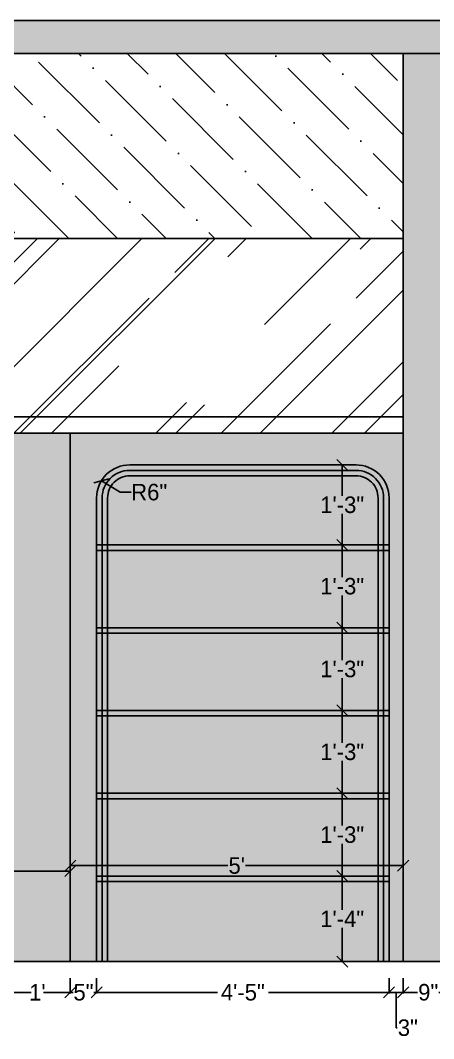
# Model space of a CAD drawing. Header units: inches. Extents: x 9636 to 21597, y -10243 to 557.
# Drawn here: x 18964.2 to 19039.3, y -3610.7 to -3425.8 of the extents above; entities that cross this region are included whole.
import ezdxf

# ---------------------------------------------------------------- set-up
doc = ezdxf.new("R2010")
doc.units = ezdxf.units.IN
doc.header["$MEASUREMENT"] = 0
doc.layers.add('IEL-HATCH-002', color=7, linetype='Continuous')
doc.styles.add('HEMI', font='stylu.ttf')
doc.styles.get("Standard").update_dxf_attribs({"font": 'arial.ttf'})
doc.dimstyles.get("Standard").update_dxf_attribs({"dimtxt": 0.18, "dimasz": 0.18, "dimexe": 0.18, "dimexo": 0.0625, "dimgap": 0.09, "dimtad": 0, "dimtih": 1, "dimtoh": 1, "dimdec": 0, "dimzin": 0, "dimdsep": 46, "dimlunit": 4, "dimtxsty": 'Standard', "dimcen": 0.09, "dimadec": 0, "dimazin": 0, "dimtfac": 1, "dimtdec": 0, "dimtofl": 0, "dimtmove": 0, "dimatfit": 3, "dimfxl": 1, "dimtolj": 1, "dimtzin": 0, "dimarcsym": 0})

# ---------------------------------------------------------------- blocks, each defined once
blk = doc.blocks.new('_Oblique')
at = {"color": 0, "linetype": 'ByBlock', "lineweight": -2}
blk.add_line((-0.5, -0.5), (0.5, 0.5), dxfattribs=at)
blk = doc.blocks.new('*D383')
at = {"color": 254, "lineweight": -2, "transparency": 16777216}
for p, q in [((18961.33, -3599.75), (18961.33, -3602.51)), ((18973.31, -3599.75), (18973.31, -3602.51))]:
    blk.add_line(p, q, dxfattribs=at)
at = {"color": 5, "lineweight": -2, "transparency": 16777216}
for p, q in [((18961.33, -3602.33), (18966.19, -3602.33)), ((18973.31, -3602.33), (18968.45, -3602.33))]:
    blk.add_line(p, q, dxfattribs=at)
at = {"layer": 'Defpoints', "color": 0, "transparency": 16777216}
for p in [(18961.33, -3596.75), (18973.31, -3596.75), (18973.31, -3602.33)]:
    blk.add_point(p, dxfattribs=at)
at = {"color": 5, "lineweight": -2, "transparency": 16777216, "xscale": 2, "yscale": 2, "zscale": 2, "rotation": 180}
blk.add_blockref('_Oblique', (18961.33, -3602.33), dxfattribs=at)
at = {"color": 5, "lineweight": -2, "transparency": 16777216, "xscale": 2, "yscale": 2, "zscale": 2}
blk.add_blockref('_Oblique', (18973.31, -3602.33), dxfattribs=at)
at = {"color": 5, "transparency": 16777216, "insert": (18967.32, -3602.33), "char_height": 3, "attachment_point": 5, "style": 'HEMI'}
blk.add_mtext("\\A1;1'", dxfattribs=at)
blk = doc.blocks.new('*D384')
at = {"color": 254, "lineweight": -2, "transparency": 16777216}
for p, q in [((18973.31, -3599.75), (18973.31, -3602.51)), ((18978.09, -3599.75), (18978.09, -3602.51))]:
    blk.add_line(p, q, dxfattribs=at)
at = {"color": 5, "lineweight": -2, "transparency": 16777216}
for p, q in [((18973.31, -3602.33), (18973.81, -3602.33)), ((18978.09, -3602.33), (18977.6, -3602.33))]:
    blk.add_line(p, q, dxfattribs=at)
at = {"layer": 'Defpoints', "color": 0, "transparency": 16777216}
for p in [(18973.31, -3596.75), (18978.09, -3596.75), (18978.09, -3602.33)]:
    blk.add_point(p, dxfattribs=at)
at = {"color": 5, "lineweight": -2, "transparency": 16777216, "xscale": 2, "yscale": 2, "zscale": 2, "rotation": 180}
blk.add_blockref('_Oblique', (18973.31, -3602.33), dxfattribs=at)
at = {"color": 5, "lineweight": -2, "transparency": 16777216, "xscale": 2, "yscale": 2, "zscale": 2}
blk.add_blockref('_Oblique', (18978.09, -3602.33), dxfattribs=at)
at = {"color": 5, "transparency": 16777216, "insert": (18975.7, -3602.33), "char_height": 3, "attachment_point": 5, "style": 'HEMI'}
blk.add_mtext('\\A1;5"', dxfattribs=at)
blk = doc.blocks.new('*D385')
at = {"color": 254, "lineweight": -2, "transparency": 16777216}
for p, q in [((18978.09, -3599.75), (18978.09, -3602.51)), ((19031.19, -3599.75), (19031.19, -3602.51))]:
    blk.add_line(p, q, dxfattribs=at)
at = {"color": 5, "lineweight": -2, "transparency": 16777216}
for p, q in [((18978.09, -3602.33), (19000.01, -3602.33)), ((19031.19, -3602.33), (19009.27, -3602.33))]:
    blk.add_line(p, q, dxfattribs=at)
at = {"layer": 'Defpoints', "color": 0, "transparency": 16777216}
for p in [(18978.09, -3596.75), (19031.19, -3596.75), (19031.19, -3602.33)]:
    blk.add_point(p, dxfattribs=at)
at = {"color": 5, "lineweight": -2, "transparency": 16777216, "xscale": 2, "yscale": 2, "zscale": 2, "rotation": 180}
blk.add_blockref('_Oblique', (18978.09, -3602.33), dxfattribs=at)
at = {"color": 5, "lineweight": -2, "transparency": 16777216, "xscale": 2, "yscale": 2, "zscale": 2}
blk.add_blockref('_Oblique', (19031.19, -3602.33), dxfattribs=at)
at = {"color": 5, "transparency": 16777216, "insert": (19004.64, -3602.33), "char_height": 3, "attachment_point": 5, "style": 'HEMI'}
blk.add_mtext('\\A1;4\'-5"', dxfattribs=at)
blk = doc.blocks.new('*D386')
at = {"color": 254, "lineweight": -2, "transparency": 16777216}
for p, q in [((19031.19, -3599.75), (19031.19, -3602.51)), ((19033.75, -3599.75), (19033.75, -3602.51))]:
    blk.add_line(p, q, dxfattribs=at)
at = {"color": 5, "lineweight": -2, "transparency": 16777216}
for p, q in [((19031.19, -3602.33), (19033.75, -3602.33)), ((19032.47, -3602.33), (19032.47, -3608.77)), ((19032.47, -3608.77), (19032.65, -3608.77))]:
    blk.add_line(p, q, dxfattribs=at)
at = {"layer": 'Defpoints', "color": 0, "transparency": 16777216}
for p in [(19031.19, -3596.75), (19033.75, -3596.75), (19033.75, -3602.33)]:
    blk.add_point(p, dxfattribs=at)
at = {"color": 5, "lineweight": -2, "transparency": 16777216, "xscale": 2, "yscale": 2, "zscale": 2, "rotation": 180}
blk.add_blockref('_Oblique', (19031.19, -3602.33), dxfattribs=at)
at = {"color": 5, "lineweight": -2, "transparency": 16777216, "xscale": 2, "yscale": 2, "zscale": 2}
blk.add_blockref('_Oblique', (19033.75, -3602.33), dxfattribs=at)
at = {"color": 5, "transparency": 16777216, "insert": (19034.6, -3608.77), "char_height": 3, "attachment_point": 5, "style": 'HEMI'}
blk.add_mtext('\\A1;3"', dxfattribs=at)
blk = doc.blocks.new('*D387')
at = {"color": 254, "lineweight": -2, "transparency": 16777216}
for p, q in [((19033.75, -3599.75), (19033.75, -3602.51)), ((19042.86, -3599.75), (19042.86, -3602.51))]:
    blk.add_line(p, q, dxfattribs=at)
at = {"color": 5, "lineweight": -2, "transparency": 16777216}
for p, q in [((19033.75, -3602.33), (19036.36, -3602.33)), ((19042.86, -3602.33), (19040.24, -3602.33))]:
    blk.add_line(p, q, dxfattribs=at)
at = {"layer": 'Defpoints', "color": 0, "transparency": 16777216}
for p in [(19033.75, -3596.75), (19042.86, -3596.75), (19042.86, -3602.33)]:
    blk.add_point(p, dxfattribs=at)
at = {"color": 5, "lineweight": -2, "transparency": 16777216, "xscale": 2, "yscale": 2, "zscale": 2, "rotation": 180}
blk.add_blockref('_Oblique', (19033.75, -3602.33), dxfattribs=at)
at = {"color": 5, "lineweight": -2, "transparency": 16777216, "xscale": 2, "yscale": 2, "zscale": 2}
blk.add_blockref('_Oblique', (19042.86, -3602.33), dxfattribs=at)
at = {"color": 5, "transparency": 16777216, "insert": (19038.3, -3602.33), "char_height": 3, "attachment_point": 5, "style": 'HEMI'}
blk.add_mtext('\\A1;9"', dxfattribs=at)
blk = doc.blocks.new('*D397')
at = {"color": 254, "lineweight": -2, "transparency": 16777216}
for p, q in [((19022.19, -3506.5), (19022.5, -3506.5)), ((19022.19, -3521.04), (19022.5, -3521.04))]:
    blk.add_line(p, q, dxfattribs=at)
at = {"color": 5, "lineweight": -2, "transparency": 16777216}
for p, q in [((19022.68, -3506.5), (19022.68, -3512.13)), ((19022.68, -3521.04), (19022.68, -3515.41))]:
    blk.add_line(p, q, dxfattribs=at)
at = {"layer": 'Defpoints', "color": 0, "transparency": 16777216}
for p in [(19025.19, -3506.5), (19022.68, -3521.04), (19025.19, -3521.04)]:
    blk.add_point(p, dxfattribs=at)
at = {"color": 5, "lineweight": -2, "transparency": 16777216, "xscale": 2, "yscale": 2, "zscale": 2}
for p, rotation in [((19022.68, -3506.5), 90), ((19022.68, -3521.04), 270)]:
    blk.add_blockref('_Oblique', p, dxfattribs=dict(at, rotation=rotation))
at = {"color": 5, "transparency": 16777216, "insert": (19022.68, -3513.77), "char_height": 3, "attachment_point": 5, "style": 'HEMI'}
blk.add_mtext('\\A1;1\'-3"', dxfattribs=at)
blk = doc.blocks.new('*D398')
at = {"color": 254, "lineweight": -2, "transparency": 16777216}
for p, q in [((19022.19, -3521.04), (19022.5, -3521.04)), ((19025.68, -3536.08), (19022.86, -3536.08))]:
    blk.add_line(p, q, dxfattribs=at)
at = {"color": 5, "lineweight": -2, "transparency": 16777216}
for p, q in [((19022.68, -3521.04), (19022.68, -3526.92)), ((19022.68, -3536.08), (19022.68, -3530.21))]:
    blk.add_line(p, q, dxfattribs=at)
at = {"layer": 'Defpoints', "color": 0, "transparency": 16777216}
for p in [(19025.19, -3521.04), (19022.68, -3536.08), (19022.68, -3536.08)]:
    blk.add_point(p, dxfattribs=at)
at = {"color": 5, "lineweight": -2, "transparency": 16777216, "xscale": 2, "yscale": 2, "zscale": 2}
for p, rotation in [((19022.68, -3521.04), 90), ((19022.68, -3536.08), 270)]:
    blk.add_blockref('_Oblique', p, dxfattribs=dict(at, rotation=rotation))
at = {"color": 5, "transparency": 16777216, "insert": (19022.68, -3528.56), "char_height": 3, "attachment_point": 5, "style": 'HEMI'}
blk.add_mtext('\\A1;1\'-3"', dxfattribs=at)
blk = doc.blocks.new('*D399')
at = {"color": 5, "lineweight": -2, "transparency": 16777216}
for p, q in [((19022.68, -3536.08), (19022.68, -3541.96)), ((19022.68, -3551.12), (19022.68, -3545.25))]:
    blk.add_line(p, q, dxfattribs=at)
at = {"color": 254, "lineweight": -2, "transparency": 16777216}
for p, q in [((19025.68, -3536.08), (19022.86, -3536.08)), ((19025.68, -3551.12), (19022.86, -3551.12))]:
    blk.add_line(p, q, dxfattribs=at)
at = {"layer": 'Defpoints', "color": 0, "transparency": 16777216}
for p in [(19022.68, -3536.08), (19022.68, -3551.12), (19022.68, -3551.12)]:
    blk.add_point(p, dxfattribs=at)
at = {"color": 5, "lineweight": -2, "transparency": 16777216, "xscale": 2, "yscale": 2, "zscale": 2}
for p, rotation in [((19022.68, -3536.08), 90), ((19022.68, -3551.12), 270)]:
    blk.add_blockref('_Oblique', p, dxfattribs=dict(at, rotation=rotation))
at = {"color": 5, "transparency": 16777216, "insert": (19022.68, -3543.6), "char_height": 3, "attachment_point": 5, "style": 'HEMI'}
blk.add_mtext('\\A1;1\'-3"', dxfattribs=at)
blk = doc.blocks.new('*D400')
at = {"color": 5, "lineweight": -2, "transparency": 16777216}
for p, q in [((19022.68, -3551.12), (19022.68, -3557)), ((19022.68, -3566.17), (19022.68, -3560.29))]:
    blk.add_line(p, q, dxfattribs=at)
at = {"color": 254, "lineweight": -2, "transparency": 16777216}
for p, q in [((19025.68, -3551.12), (19022.86, -3551.12)), ((19025.68, -3566.17), (19022.86, -3566.17))]:
    blk.add_line(p, q, dxfattribs=at)
at = {"layer": 'Defpoints', "color": 0, "transparency": 16777216}
for p in [(19022.68, -3551.12), (19022.68, -3566.17), (19022.68, -3566.17)]:
    blk.add_point(p, dxfattribs=at)
at = {"color": 5, "lineweight": -2, "transparency": 16777216, "xscale": 2, "yscale": 2, "zscale": 2}
for p, rotation in [((19022.68, -3551.12), 90), ((19022.68, -3566.17), 270)]:
    blk.add_blockref('_Oblique', p, dxfattribs=dict(at, rotation=rotation))
at = {"color": 5, "transparency": 16777216, "insert": (19022.68, -3558.65), "char_height": 3, "attachment_point": 5, "style": 'HEMI'}
blk.add_mtext('\\A1;1\'-3"', dxfattribs=at)
blk = doc.blocks.new('*D401')
at = {"color": 5, "lineweight": -2, "transparency": 16777216}
for p, q in [((19022.68, -3566.17), (19022.68, -3572.04)), ((19022.68, -3581.21), (19022.68, -3575.33))]:
    blk.add_line(p, q, dxfattribs=at)
at = {"color": 254, "lineweight": -2, "transparency": 16777216}
for p, q in [((19025.68, -3566.17), (19022.86, -3566.17)), ((19025.68, -3581.21), (19022.86, -3581.21))]:
    blk.add_line(p, q, dxfattribs=at)
at = {"layer": 'Defpoints', "color": 0, "transparency": 16777216}
for p in [(19022.68, -3566.17), (19022.68, -3581.21), (19022.68, -3581.21)]:
    blk.add_point(p, dxfattribs=at)
at = {"color": 5, "lineweight": -2, "transparency": 16777216, "xscale": 2, "yscale": 2, "zscale": 2}
for p, rotation in [((19022.68, -3566.17), 90), ((19022.68, -3581.21), 270)]:
    blk.add_blockref('_Oblique', p, dxfattribs=dict(at, rotation=rotation))
at = {"color": 5, "transparency": 16777216, "insert": (19022.68, -3573.69), "char_height": 3, "attachment_point": 5, "style": 'HEMI'}
blk.add_mtext('\\A1;1\'-3"', dxfattribs=at)
blk = doc.blocks.new('*D402')
at = {"color": 5, "lineweight": -2, "transparency": 16777216}
for p, q in [((19022.68, -3581.21), (19022.68, -3587.32)), ((19022.68, -3596.75), (19022.68, -3590.64))]:
    blk.add_line(p, q, dxfattribs=at)
at = {"color": 254, "lineweight": -2, "transparency": 16777216}
for p, q in [((19025.68, -3581.21), (19022.86, -3581.21)), ((19025.68, -3596.75), (19022.86, -3596.75))]:
    blk.add_line(p, q, dxfattribs=at)
at = {"layer": 'Defpoints', "color": 0, "transparency": 16777216}
for p in [(19022.68, -3581.21), (19022.68, -3596.75), (19022.68, -3596.75)]:
    blk.add_point(p, dxfattribs=at)
at = {"color": 5, "lineweight": -2, "transparency": 16777216, "xscale": 2, "yscale": 2, "zscale": 2}
for p, rotation in [((19022.68, -3581.21), 90), ((19022.68, -3596.75), 270)]:
    blk.add_blockref('_Oblique', p, dxfattribs=dict(at, rotation=rotation))
at = {"color": 5, "transparency": 16777216, "insert": (19022.68, -3588.98), "char_height": 3, "attachment_point": 5, "style": 'HEMI'}
blk.add_mtext('\\A1;1\'-4"', dxfattribs=at)
blk = doc.blocks.new('*D405')
at = {"color": 5, "lineweight": -2, "transparency": 16777216}
for p, q in [((18982.38, -3511.47), (18978.95, -3509.41)), ((18984.38, -3511.47), (18982.38, -3511.47))]:
    blk.add_line(p, q, dxfattribs=at)
at = {"layer": 'Defpoints', "color": 0, "transparency": 16777216}
for p in [(18978.95, -3509.41), (18984.09, -3512.5)]:
    blk.add_point(p, dxfattribs=at)
at = {"color": 5, "lineweight": -2, "transparency": 16777216, "xscale": 2, "yscale": 2, "zscale": 2, "rotation": 149.0210857595703}
blk.add_blockref('_Oblique', (18978.95, -3509.41), dxfattribs=at)
at = {"color": 5, "transparency": 16777216, "insert": (18987.64, -3511.47), "char_height": 3, "attachment_point": 5, "style": 'HEMI'}
blk.add_mtext('\\A1;R6"', dxfattribs=at)
blk = doc.blocks.new('*D406')
at = {"color": 254, "lineweight": -2, "transparency": 16777216}
for p, q in [((18973.31, -3579.21), (18973.31, -3579.13)), ((19033.75, -3579.21), (19033.75, -3579.13))]:
    blk.add_line(p, q, dxfattribs=at)
at = {"color": 5, "lineweight": -2, "transparency": 16777216}
for p, q in [((18973.31, -3579.31), (19001.93, -3579.31)), ((19033.75, -3579.31), (19005.13, -3579.31))]:
    blk.add_line(p, q, dxfattribs=at)
at = {"layer": 'Defpoints', "color": 0, "transparency": 16777216}
for p in [(19033.75, -3579.31), (18973.31, -3582.21), (19033.75, -3582.21)]:
    blk.add_point(p, dxfattribs=at)
at = {"color": 5, "lineweight": -2, "transparency": 16777216, "xscale": 2, "yscale": 2, "zscale": 2, "rotation": 180}
blk.add_blockref('_Oblique', (18973.31, -3579.31), dxfattribs=at)
at = {"color": 5, "lineweight": -2, "transparency": 16777216, "xscale": 2, "yscale": 2, "zscale": 2}
blk.add_blockref('_Oblique', (19033.75, -3579.31), dxfattribs=at)
at = {"color": 5, "transparency": 16777216, "insert": (19003.53, -3579.31), "char_height": 3, "attachment_point": 5, "style": 'HEMI'}
blk.add_mtext("\\A1;5'", dxfattribs=at)
blk = doc.blocks.new('*D518')
at = {"color": 254, "lineweight": -2, "transparency": 16777216}
for p, q in [((18872.84, -3593.75), (18872.84, -3580.13)), ((18973.31, -3593.75), (18973.31, -3580.13))]:
    blk.add_line(p, q, dxfattribs=at)
at = {"color": 5, "lineweight": -2, "transparency": 16777216}
for p, q in [((18872.84, -3580.31), (18918.46, -3580.31)), ((18973.31, -3580.31), (18927.69, -3580.31))]:
    blk.add_line(p, q, dxfattribs=at)
at = {"layer": 'Defpoints', "color": 0, "transparency": 16777216}
for p in [(18973.31, -3580.31), (18872.84, -3596.75), (18973.31, -3596.75)]:
    blk.add_point(p, dxfattribs=at)
at = {"color": 5, "lineweight": -2, "transparency": 16777216, "xscale": 2, "yscale": 2, "zscale": 2, "rotation": 180}
blk.add_blockref('_Oblique', (18872.84, -3580.31), dxfattribs=at)
at = {"color": 5, "lineweight": -2, "transparency": 16777216, "xscale": 2, "yscale": 2, "zscale": 2}
blk.add_blockref('_Oblique', (18973.31, -3580.31), dxfattribs=at)
at = {"color": 5, "transparency": 16777216, "insert": (18923.08, -3580.31), "char_height": 3, "attachment_point": 5, "style": 'HEMI'}
blk.add_mtext('\\A1;8\'-4"', dxfattribs=at)

msp = doc.modelspace()

# ---------------------------------------------------------------- hatches: boundary and pattern name
at = {"layer": 'IEL-HATCH-002', "true_color": 0x939598, "transparency": 33554687}
h = msp.add_hatch(dxfattribs=at)
h.set_pattern_fill('AR-CONC', color=252)
h.set_pattern_definition([(50, (-741.9677, 1683.233), (7.1726018, -0.6275213), [0.75, -8.25]), (355, (-741.968, 1683.233), (-1.3875133, 7.5219213), [0.6, -6.6]), (100.451444, (-741.37, 1683.1805), (5.7850885, 6.8944), [0.637402, -7.011421]), (46.1842, (-741.968, 1685.233), (10.6724133, -1.6551928), [1.125, -12.375]), (96.635635, (-741.078, 1685.095), (9.3466195, 9.741186), [0.9561034, -10.5171376]), (351.184164, (-741.968, 1685.233), (9.3466195, 9.741186), [0.9, -9.9]), (21, (-740.9677, 1684.733), (5.9690705, -4.0261889), [0.75, -8.25]), (326, (-740.968, 1684.733), (2.4331533, 7.2515005), [0.6, -6.6]), (71.451445, (-740.47, 1684.397), (8.4022238, 3.2253115), [0.637402, -7.011421]), (37.5, (-741.9677, 1683.2328), (0.12159855, 3.32893854), [0, -6.52, 0, -6.7, 0, -6.625]), (7.5, (-741.9677, 1683.2328), (2.6306954, 3.9441171), [0, -3.82, 0, -6.37, 0, -2.525]), (327.5, (-744.1977, 1683.2328), (5.33822436, -0.22554872), [0, -2.5, 0, -7.8, 0, -10.35]), (317.5, (-745.1977, 1683.233), (5.8318617, 1.0010498), [0, -3.25, 0, -5.18, 0, -7.35])])
h.paths.add_polyline_path([(19299.81, -3425.75), (18863.86, -3425.75), (18863.86, -3431.75), (19299.81, -3431.75)])
at = {"layer": 'IEL-HATCH-002', "true_color": 0xd7ebd2, "transparency": 33554687}
h = msp.add_hatch(dxfattribs=at)
h.set_pattern_fill('ANSI36', color=254, scale=50, angle=-90)
h.set_pattern_definition([(315, (-741.9677, 1683.233), (12.1533978, -3.314563), [15.625, -3.125, 0, -3.125])])
h.paths.add_polyline_path([(19033.75, -3465.36), (19033.75, -3431.75), (18872.84, -3431.75), (18872.84, -3465.41)])
h.paths.add_polyline_path([(19290.83, -3465.41), (19290.83, -3431.75), (19042.86, -3431.75), (19042.86, -3465.41)])
at = {"layer": 'IEL-HATCH-002', "true_color": 0xf6f1ef, "transparency": 33554687}
h = msp.add_hatch(color=7, dxfattribs=at)
h.dxf.hatch_style = 1
h.paths.add_polyline_path([(19042.86, -3431.75), (19033.75, -3431.75), (19033.75, -3596.75), (19042.86, -3596.75)])
at = {"layer": 'IEL-HATCH-002', "true_color": 0x785745, "transparency": 33554687}
h = msp.add_hatch(dxfattribs=at)
h.set_pattern_fill('AR-RROOF', color=27, scale=20, angle=45)
h.set_pattern_definition([(45, (-741.968, 1683.233), (16.970563, 45.254834), [300, -40, 100, -20]), (45, (-730.23, 1709.113), (-32.951176, 4.666905), [60, -6.6, 120, -15]), (45, (-746.917, 1702.325), (64.063874, 83.014336), [160, -28, 80, -20])])
h.paths.add_polyline_path([(19033.75, -3465.36), (18872.84, -3465.41), (18872.84, -3500.75), (19033.75, -3500.75)])
h.paths.add_polyline_path([(19102.96, -3465.67), (19042.86, -3465.41), (19042.86, -3500.75), (19102.96, -3500.75)])
at = {"layer": 'IEL-HATCH-002', "true_color": 0xb1d4a5, "transparency": 33554687}
h = msp.add_hatch(color=9, dxfattribs=at)
h.dxf.hatch_style = 1
edge = h.paths.add_edge_path()
edge.add_line((18922.31, -3500.75), (18872.84, -3500.75))
edge.add_line((18872.84, -3500.75), (18872.84, -3596.75))
edge.add_line((18872.84, -3596.75), (18883.33, -3596.75))
edge.add_line((18883.33, -3596.75), (18883.33, -3559.41))
edge.add_line((18883.33, -3559.41), (18877.33, -3559.41))
edge.add_line((18877.33, -3559.41), (18877.33, -3557.6))
edge.add_line((18877.33, -3557.6), (18883.33, -3557.6))
edge.add_line((18883.33, -3557.6), (18883.33, -3512.75))
edge.add_arc((18889.33, -3512.75), 6, 90, 180, ccw=False)
edge.add_line((18889.33, -3506.75), (18904.33, -3506.75))
edge.add_arc((18904.33, -3512.75), 6, 0, 90, ccw=False)
edge.add_line((18910.33, -3512.75), (18910.33, -3596.75))
edge.add_line((18910.33, -3596.75), (18922.31, -3596.75))
edge.add_line((18922.31, -3596.75), (18922.31, -3500.75))
edge = h.paths.add_edge_path()
edge.add_arc((18940.33, -3512.5), 6, 90, 180, ccw=False)
edge.add_line((18940.33, -3506.5), (18955.33, -3506.5))
edge.add_arc((18955.33, -3512.5), 6, 0, 90, ccw=False)
edge.add_line((18961.33, -3512.5), (18961.33, -3596.75))
edge.add_line((18961.33, -3596.75), (18973.31, -3596.75))
edge.add_line((18973.31, -3596.75), (18973.31, -3500.75))
edge.add_line((18973.31, -3500.75), (18922.31, -3500.75))
edge.add_line((18922.31, -3500.75), (18922.31, -3596.75))
edge.add_line((18922.31, -3596.75), (18934.33, -3596.75))
edge.add_line((18934.33, -3596.75), (18934.33, -3559.41))
edge.add_line((18934.33, -3559.41), (18928.33, -3559.41))
edge.add_line((18928.33, -3559.41), (18928.33, -3557.6))
edge.add_line((18928.33, -3557.6), (18934.33, -3557.6))
edge.add_line((18934.33, -3557.6), (18934.33, -3512.5))
edge = h.paths.add_edge_path()
edge.add_line((19033.75, -3500.75), (18973.31, -3500.75))
edge.add_line((18973.31, -3500.75), (18973.31, -3596.75))
edge.add_line((18973.31, -3596.75), (18978.09, -3596.75))
edge.add_line((18978.09, -3596.75), (18978.09, -3512.5))
edge.add_arc((18984.09, -3512.5), 6, 90, 180, ccw=False)
edge.add_line((18984.09, -3506.5), (19025.19, -3506.5))
edge.add_arc((19025.19, -3512.5), 6, 0, 90, ccw=False)
edge.add_line((19031.19, -3512.5), (19031.19, -3596.75))
edge.add_line((19031.19, -3596.75), (19033.75, -3596.75))
edge.add_line((19033.75, -3596.75), (19033.75, -3500.75))
edge = h.paths.add_edge_path()
edge.add_line((19102.96, -3497.75), (19042.86, -3497.75))
edge.add_line((19042.86, -3497.75), (19042.86, -3596.75))
edge.add_line((19042.86, -3596.75), (19046.14, -3596.75))
edge.add_line((19046.14, -3596.75), (19046.14, -3512.5))
edge.add_arc((19052.14, -3512.5), 6, 90, 180, ccw=False)
edge.add_line((19052.14, -3506.5), (19094.23, -3506.5))
edge.add_arc((19094.23, -3512.5), 6, 0, 90, ccw=False)
edge.add_line((19100.23, -3512.5), (19100.23, -3596.75))
edge.add_line((19100.23, -3596.75), (19102.96, -3596.75))
edge.add_line((19102.96, -3596.75), (19102.96, -3497.75))
at = {"layer": 'IEL-HATCH-002', "true_color": 0xf6f1ef, "transparency": 33554687}
h = msp.add_hatch(color=7, dxfattribs=at)
h.dxf.hatch_style = 1
h.paths.add_polyline_path([(18910.33, -3512.75, 0.414214), (18904.33, -3506.75), (18889.33, -3506.75, 0.414214), (18883.33, -3512.75), (18883.33, -3557.6), (18910.33, -3557.6)])
h.paths.add_polyline_path([(18910.33, -3559.41), (18883.33, -3559.41), (18883.33, -3596.75), (18910.33, -3596.75)])
h.paths.add_polyline_path([(18961.33, -3559.41), (18934.33, -3559.41), (18934.33, -3596.75), (18961.33, -3596.75)])
h.paths.add_polyline_path([(18961.33, -3512.5, 0.414214), (18955.33, -3506.5), (18940.33, -3506.5, 0.414214), (18934.33, -3512.5), (18934.33, -3557.6), (18961.33, -3557.6)])
h.paths.add_polyline_path([(19025.19, -3506.5), (18984.09, -3506.5, 0.414214), (18978.09, -3512.5), (18978.09, -3521.04), (19031.19, -3521.04), (19031.19, -3512.5, 0.414214)])
h.paths.add_polyline_path([(19031.19, -3522.04), (18978.09, -3522.04), (18978.09, -3536.08), (19031.19, -3536.08)])
h.paths.add_polyline_path([(19031.19, -3537.08), (18978.09, -3537.08), (18978.09, -3551.12), (19031.19, -3551.12)])
h.paths.add_polyline_path([(19031.19, -3552.12), (18978.09, -3552.12), (18978.09, -3566.17), (19031.19, -3566.17)])
h.paths.add_polyline_path([(19031.19, -3567.17), (18978.09, -3567.17), (18978.09, -3581.21), (19031.19, -3581.21)])
h.paths.add_polyline_path([(19031.19, -3582.21), (18978.09, -3582.21), (18978.09, -3596.75), (19031.19, -3596.75)])
h.paths.add_polyline_path([(19100.23, -3512.5, 0.414214), (19094.23, -3506.5), (19052.14, -3506.5, 0.414214), (19046.14, -3512.5), (19046.14, -3596.75), (19100.23, -3596.75)])
at = {"layer": 'IEL-HATCH-002', "true_color": 0x7aafdf, "transparency": 33554687}
h = msp.add_hatch(color=143, dxfattribs=at)
h.dxf.hatch_style = 1
h.paths.add_polyline_path([(19031.19, -3521.04), (18978.09, -3521.04), (18978.09, -3522.04), (19031.19, -3522.04)])
h.paths.add_polyline_path([(19031.19, -3536.08), (18978.09, -3536.08), (18978.09, -3537.08), (19031.19, -3537.08)])
h.paths.add_polyline_path([(19031.19, -3551.12), (18978.09, -3551.12), (18978.09, -3552.12), (19031.19, -3552.12)])
h.paths.add_polyline_path([(19031.19, -3566.17), (18978.09, -3566.17), (18978.09, -3567.17), (19031.19, -3567.17)])
h = msp.add_hatch(color=143, dxfattribs=at)
h.dxf.hatch_style = 1
h.paths.add_polyline_path([(19031.19, -3581.21), (18978.09, -3581.21), (18978.09, -3582.21), (19031.19, -3582.21)])

# ---------------------------------------------------------------- linework, layer by layer
at = {"color": 18, "true_color": 0x000000}
for p, q in [((19299.81, -3425.75), (18863.86, -3425.75)), ((19299.81, -3431.75), (18863.86, -3431.75)), ((19033.75, -3596.75), (19033.75, -3431.75)), ((19033.75, -3465.36), (18872.84, -3465.41)), ((19033.75, -3497.75), (18872.84, -3497.75)), ((19033.75, -3500.75), (18872.84, -3500.75)), ((18973.31, -3596.75), (18973.31, -3500.75)), ((19299.81, -3596.75), (18863.86, -3596.75))]:
    msp.add_line(p, q, dxfattribs=at)
at = {"color": 152, "true_color": 0x2776bb}
for p, q in [((18978.09, -3521.04), (19031.19, -3521.04)), ((18978.09, -3522.04), (19031.19, -3522.04)), ((18978.09, -3536.08), (19031.19, -3536.08)), ((18978.09, -3537.08), (19031.19, -3537.08)), ((18978.09, -3551.12), (19031.19, -3551.12)), ((18978.09, -3552.12), (19031.19, -3552.12)), ((18978.09, -3566.17), (19031.19, -3566.17)), ((18978.09, -3567.17), (19031.19, -3567.17)), ((18978.09, -3581.21), (19031.19, -3581.21)), ((18978.09, -3582.21), (19031.19, -3582.21))]:
    msp.add_line(p, q, dxfattribs=at)
at = {"color": 18, "true_color": 0x000000}
msp.add_lwpolyline([(19031.19, -3596.75), (19031.19, -3512.5, 0.414214), (19025.19, -3506.5), (18984.09, -3506.5, 0.414214), (18978.09, -3512.5), (18978.09, -3596.75)], format="xyb", dxfattribs=at)
at = {"color": 41, "true_color": 0xf4ee51}
for points in [[(19030.19, -3596.75), (19030.19, -3512.5, 0.414214), (19025.19, -3507.5), (18984.09, -3507.5, 0.414214), (18979.09, -3512.5), (18979.09, -3596.75)], [(19029.19, -3596.75), (19029.19, -3512.5, 0.414214), (19025.19, -3508.5), (18984.09, -3508.5, 0.414214), (18980.09, -3512.5), (18980.09, -3596.75)]]:
    msp.add_lwpolyline(points, format="xyb", dxfattribs=at)

# ---------------------------------------------------------------- dimensions: what is measured, and where the dimension line sits
at = {"color": 18, "true_color": 0x000000}
for base, p1, p2, override, picture, middle in [((19022.68, -3521.04), (19025.19, -3506.5), (19025.19, -3521.04), {"dimtxt": 3, "dimasz": 2, "dimexo": 3, "dimtxsty": 'HEMI', "dimblk": 'Oblique', "dimcen": 0, "dimclrd": 5, "dimclre": 254, "dimclrt": 5, "dimldrblk": 'Oblique', "dimfxl": 0.03937, "dimarcsym": 1}, '*D397', (19022.68, -3513.77)), ((19022.68, -3536.08), (19025.19, -3521.04), (19022.68, -3536.08), {"dimtxt": 3, "dimasz": 2, "dimexo": 3, "dimtxsty": 'HEMI', "dimblk": 'Oblique', "dimcen": 0, "dimclrd": 5, "dimclre": 254, "dimclrt": 5, "dimtmove": 1, "dimldrblk": 'Oblique', "dimfxl": 0.03937, "dimarcsym": 1}, '*D398', (19022.68, -3528.56)), ((19022.68, -3551.12), (19022.68, -3536.08), (19022.68, -3551.12), {"dimtxt": 3, "dimasz": 2, "dimexo": 3, "dimtxsty": 'HEMI', "dimblk": 'Oblique', "dimcen": 0, "dimclrd": 5, "dimclre": 254, "dimclrt": 5, "dimtmove": 1, "dimldrblk": 'Oblique', "dimfxl": 0.03937, "dimarcsym": 1}, '*D399', (19022.68, -3543.6)), ((19022.68, -3566.17), (19022.68, -3551.12), (19022.68, -3566.17), {"dimtxt": 3, "dimasz": 2, "dimexo": 3, "dimtxsty": 'HEMI', "dimblk": 'Oblique', "dimcen": 0, "dimclrd": 5, "dimclre": 254, "dimclrt": 5, "dimtmove": 1, "dimldrblk": 'Oblique', "dimfxl": 0.03937, "dimarcsym": 1}, '*D400', (19022.68, -3558.65)), ((19022.68, -3581.21), (19022.68, -3566.17), (19022.68, -3581.21), {"dimtxt": 3, "dimasz": 2, "dimexo": 3, "dimtxsty": 'HEMI', "dimblk": 'Oblique', "dimcen": 0, "dimclrd": 5, "dimclre": 254, "dimclrt": 5, "dimtmove": 1, "dimldrblk": 'Oblique', "dimfxl": 0.03937, "dimarcsym": 1}, '*D401', (19022.68, -3573.69)), ((19022.68, -3596.75), (19022.68, -3581.21), (19022.68, -3596.75), {"dimtxt": 3, "dimasz": 2, "dimexo": 3, "dimtxsty": 'HEMI', "dimblk": 'Oblique', "dimcen": 0, "dimclrd": 5, "dimclre": 254, "dimclrt": 5, "dimtmove": 1, "dimldrblk": 'Oblique', "dimfxl": 0.03937, "dimarcsym": 1}, '*D402', (19022.68, -3588.98))]:
    dim = msp.add_linear_dim(base=base, p1=p1, p2=p2, angle=90, dimstyle='Standard', override=override, dxfattribs=at)
    dim.commit()
    dim.dimension.update_dxf_attribs({"geometry": picture, "text_midpoint": middle})
dim = msp.add_radius_dim(center=(18984.09, -3512.5), mpoint=(18978.95, -3509.41), dimstyle='Standard', override={"dimtxt": 3, "dimasz": 2, "dimexo": 3, "dimtxsty": 'HEMI', "dimblk": 'Oblique', "dimcen": 0, "dimclrd": 5, "dimclre": 254, "dimclrt": 5, "dimldrblk": 'Oblique', "dimfxl": 0.03937, "dimarcsym": 1}, dxfattribs=at)
dim.commit()
dim.dimension.update_dxf_attribs({"geometry": '*D405', "text_midpoint": (18987.64, -3511.47), "dimtype": 164})
for base, p1, p2, override, picture, middle in [((19033.75, -3579.31), (18973.31, -3582.21), (19033.75, -3582.21), {"dimtxt": 3, "dimasz": 2, "dimexo": 3, "dimtxsty": 'HEMI', "dimblk": 'Oblique', "dimcen": 0, "dimclrd": 5, "dimclre": 254, "dimclrt": 5, "dimldrblk": 'Oblique', "dimfxl": 0.03937, "dimarcsym": 1}, '*D406', (19003.53, -3579.31)), ((18973.31, -3580.31), (18872.84, -3596.75), (18973.31, -3596.75), {"dimtxt": 3, "dimasz": 2, "dimexo": 3, "dimtxsty": 'HEMI', "dimblk": 'Oblique', "dimcen": 0, "dimclrd": 5, "dimclre": 254, "dimclrt": 5, "dimldrblk": 'Oblique', "dimfxl": 0.03937, "dimarcsym": 1}, '*D518', (18923.08, -3580.31)), ((18973.31, -3602.33), (18961.33, -3596.75), (18973.31, -3596.75), {"dimtxt": 3, "dimasz": 2, "dimexo": 3, "dimtxsty": 'HEMI', "dimblk": 'Oblique', "dimcen": 0, "dimclrd": 5, "dimclre": 254, "dimclrt": 5, "dimtmove": 1, "dimldrblk": 'Oblique', "dimfxl": 0.03937, "dimarcsym": 1}, '*D383', (18967.32, -3602.33)), ((18978.09, -3602.33), (18973.31, -3596.75), (18978.09, -3596.75), {"dimtxt": 3, "dimasz": 2, "dimexo": 3, "dimtxsty": 'HEMI', "dimblk": 'Oblique', "dimcen": 0, "dimclrd": 5, "dimclre": 254, "dimclrt": 5, "dimtmove": 1, "dimldrblk": 'Oblique', "dimfxl": 0.03937, "dimarcsym": 1}, '*D384', (18975.7, -3602.33)), ((19031.19, -3602.33), (18978.09, -3596.75), (19031.19, -3596.75), {"dimtxt": 3, "dimasz": 2, "dimexo": 3, "dimtxsty": 'HEMI', "dimblk": 'Oblique', "dimcen": 0, "dimclrd": 5, "dimclre": 254, "dimclrt": 5, "dimtmove": 1, "dimldrblk": 'Oblique', "dimfxl": 0.03937, "dimarcsym": 1}, '*D385', (19004.64, -3602.33)), ((19033.75, -3602.33), (19031.19, -3596.75), (19033.75, -3596.75), {"dimtxt": 3, "dimasz": 2, "dimexo": 3, "dimtxsty": 'HEMI', "dimblk": 'Oblique', "dimcen": 0, "dimclrd": 5, "dimclre": 254, "dimclrt": 5, "dimtmove": 1, "dimldrblk": 'Oblique', "dimfxl": 0.03937, "dimarcsym": 1}, '*D386', (19032.74, -3608.77)), ((19042.86, -3602.33), (19033.75, -3596.75), (19042.86, -3596.75), {"dimtxt": 3, "dimasz": 2, "dimexo": 3, "dimtxsty": 'HEMI', "dimblk": 'Oblique', "dimcen": 0, "dimclrd": 5, "dimclre": 254, "dimclrt": 5, "dimtmove": 1, "dimldrblk": 'Oblique', "dimfxl": 0.03937, "dimarcsym": 1}, '*D387', (19038.3, -3602.33))]:
    dim = msp.add_linear_dim(base=base, p1=p1, p2=p2, dimstyle='Standard', override=override, dxfattribs=at)
    dim.commit()
    dim.dimension.update_dxf_attribs({"geometry": picture, "text_midpoint": middle})

doc.saveas('drawing.dxf')
